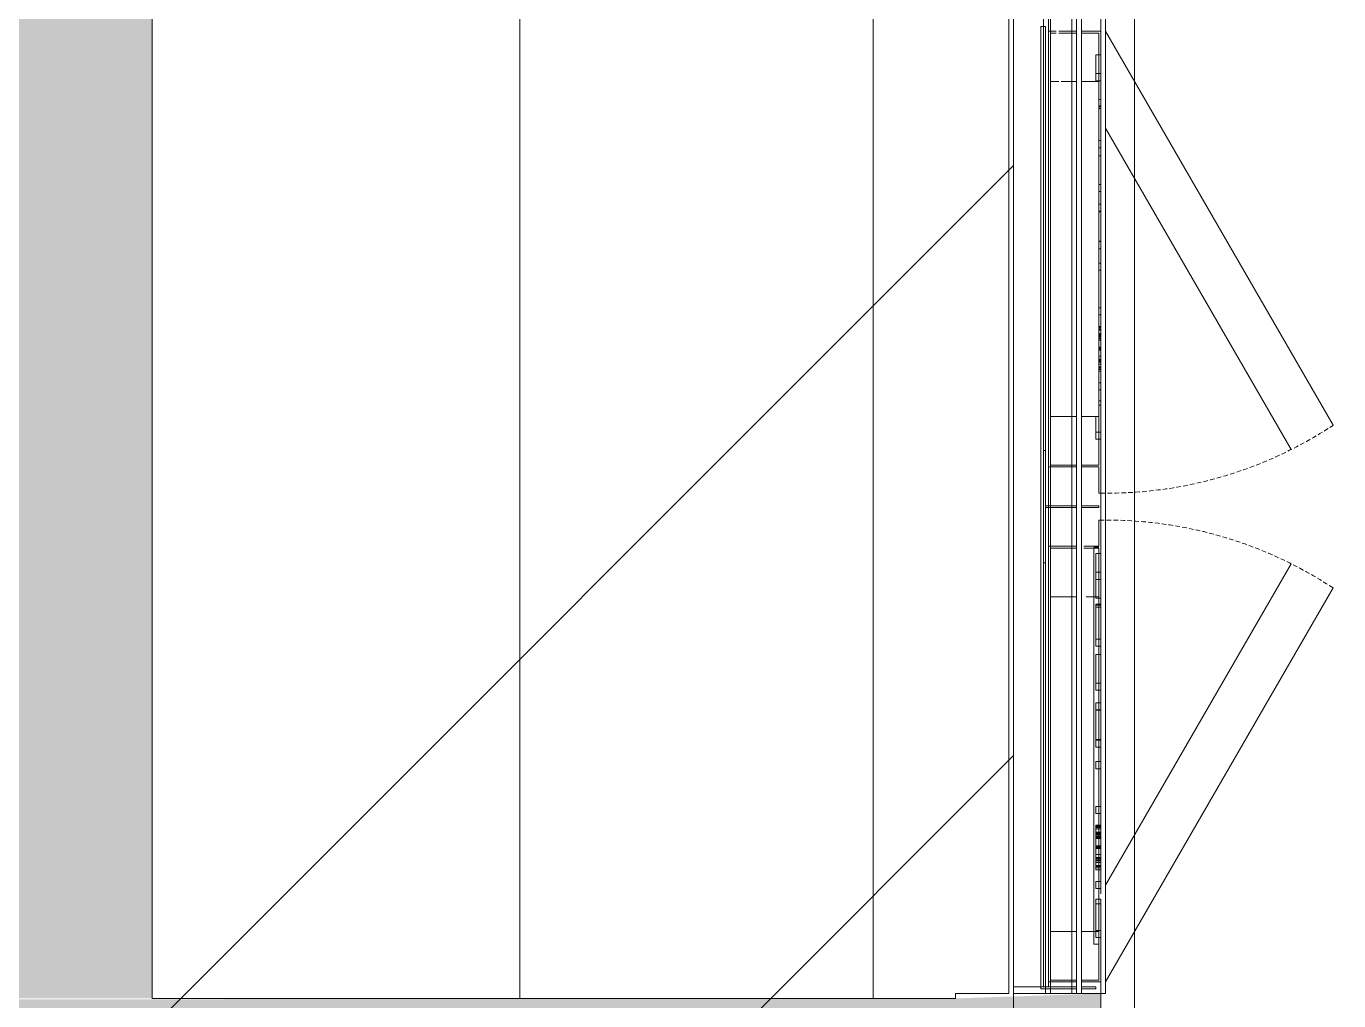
# Model space of a CAD drawing. Header units: millimetres. Extents: x -57519 to 497916, y -349472 to 446842.
# Drawn here: x 338943 to 340299, y 50105 to 51112 of the extents above; entities that cross this region are included whole.
import ezdxf

# ---------------------------------------------------------------- set-up
doc = ezdxf.new("R2010")
doc.units = ezdxf.units.MM
doc.linetypes.add('Hidden', pattern=[7.14375, 4.7625, -2.38125])
for name, color, linetype, lineweight in [('A-DETL-GENF', 92, 'Continuous', 5), ('A-DETL-WIDE', 214, 'Continuous', 18), ('A-FLOR', 192, 'Continuous', 5), ('A-WALL', 113, 'Continuous', 20), ('A-WALL-PATT', 111, 'Continuous', 20), ('Q-CASE', 31, 'Continuous', 5), ('Q-CASE-HDLN', 31, 'Hidden', 5)]:
    doc.layers.add(name, color=color, linetype=linetype, lineweight=lineweight)

# ---------------------------------------------------------------- blocks, each defined once
blk = doc.blocks.new('Sprinkler Inlet - Sprinkler Inlet-18220011-SITE COVERAGE')
at = {"layer": 'Q-CASE'}
for p, q in [((505, 80), (505, -1970)), ((505, -1970), (505, 80)), ((505, 80), (505, -1970)), ((505, -1970), (505, 80)), ((505, 72.9), (505, -1970)), ((505, 72.9), (505, -1970)), ((505, -1970), (505, 72.9)), ((505, -1970), (505, 72.9)), ((480, -1970), (480, 55)), ((480, 55), (480, -1970)), ((475, 50), (475, -1970)), ((475, 50), (475, -1970)), ((441, 16), (441, -1409)), ((441, -1409), (441, 16)), ((446, -1963), (446, 21)), ((405, -20), (405, -1963)), ((405, -1963), (405, -20)), ((405, -20), (405, -1970)), ((405, -1970), (405, -20)), ((410, -15), (410, -1970)), ((410, -1970), (410, -15)), ((448, -961), (448, -978)), ((448, -978), (448, -961)), ((470, -961), (470, -978)), ((470, -978), (470, -961)), ((475, -961), (475, -978)), ((475, -978), (475, -961)), ((475, -961), (475, -978)), ((475, -978), (475, -961)), ((480, -961), (480, -978)), ((480, -978), (480, -961)), ((443, -971), (438, -971)), ((438, -971), (443, -971)), ((438, -1963), (438, -971)), ((438, -1963), (438, -971)), ((443, -971), (443, -1963)), ((443, -1963), (443, -971)), ((443, -971), (443, -1963)), ((443, -1963), (443, -971)), ((446, -963), (446, -976)), ((446, -976), (446, -1426)), ((446, -976), (446, -1426)), ((454, -976), (446, -976)), ((446, -976), (454, -976)), ((446, -1426), (446, -976)), ((475, -976), (456.7, -976)), ((456.7, -976), (475, -976)), ((500, -976), (480, -976)), ((480, -976), (500, -976)), ((500, -1453), (500, -976)), ((500, -976), (500, -1453)), ((505, -976), (740, -1383)), ((448, -978), (454.1, -978)), ((448, -1424), (448, -978)), ((448, -978), (448, -1028)), ((454.1, -978), (448, -978)), ((448, -1028), (448, -978)), ((448, -978), (454.1, -978)), ((448, -978), (454.1, -978)), ((448, -1424), (448, -978)), ((448, -978), (448, -1028)), ((448, -1028), (448, -978)), ((456.8, -978), (475, -978)), ((475, -978), (456.8, -978)), ((456.8, -978), (475, -978)), ((456.8, -978), (475, -978)), ((470, -978), (470, -1028)), ((470, -1028), (470, -978)), ((475, -978), (475, -1028)), ((475, -1028), (475, -978)), ((475, -978), (475, -1028)), ((475, -1028), (475, -978)), ((480, -978), (498, -978)), ((498, -978), (480, -978)), ((480, -978), (498, -978)), ((480, -978), (498, -978)), ((480, -978), (480, -1028)), ((480, -1028), (480, -978)), ((498, -978), (498, -1424)), ((498, -1028), (498, -978)), ((498, -978), (498, -1028)), ((498, -1424), (498, -978)), ((495, -1019.7), (495, -1000.3)), ((495, -1000.3), (495, -1028)), ((495, -1000.3), (498, -1000.3)), ((495, -1000.3), (498, -1000.3)), ((498, -1019.7), (498, -1000.3)), ((498, -1000.3), (498, -1046.5)), ((498, -1000.3), (500, -1000.3)), ((498, -1000.3), (500, -1000.3)), ((498, -1000.3), (498, -1028)), ((498, -1019.7), (498, -1000.3)), ((500, -1046.5), (500, -1000.3)), ((500, -1000.3), (500, -1019.7)), ((448, -1028), (448, -1374)), ((456.7, -1028), (448, -1028)), ((448, -1374), (448, -1028)), ((456.7, -1028), (448, -1028)), ((448, -1028), (448, -1374)), ((448, -1374), (448, -1028)), ((448, -1028), (448, -1374)), ((448, -1374), (448, -1028)), ((475, -1028), (459.2, -1028)), ((475, -1028), (459.2, -1028)), ((470, -1028), (470, -1374)), ((470, -1374), (470, -1028)), ((475, -1028), (475, -1374)), ((475, -1374), (475, -1028)), ((475, -1028), (475, -1374)), ((475, -1374), (475, -1028)), ((498, -1028), (480, -1028)), ((498, -1028), (480, -1028)), ((480, -1028), (480, -1374)), ((480, -1374), (480, -1028)), ((495, -1027.1), (495, -1019.7)), ((495, -1019.7), (498, -1019.7)), ((495, -1019.7), (498, -1019.7)), ((495, -1028), (495, -1027.1)), ((498, -1027.1), (495, -1027.1)), ((495, -1027.1), (498, -1027.1)), ((498, -1028), (495, -1028)), ((495, -1028), (498, -1028)), ((498, -1027.1), (498, -1019.7)), ((498, -1019.7), (500, -1019.7)), ((498, -1019.7), (500, -1019.7)), ((498, -1027.1), (498, -1019.7)), ((498, -1046.5), (498, -1027.1)), ((500, -1027.1), (498, -1027.1)), ((498, -1027.1), (500, -1027.1)), ((498, -1028), (498, -1027.1)), ((498, -1374), (498, -1028)), ((498, -1374), (498, -1028)), ((498, -1028), (498, -1374)), ((498, -1028), (498, -1374)), ((500, -1019.7), (500, -1027.1)), ((500, -1027.1), (500, -1046.5)), ((498, -1046.5), (500, -1046.5)), ((498, -1046.5), (500, -1046.5)), ((498, -1096.3), (498, -1052.9)), ((498, -1052.9), (498, -1088.9)), ((498, -1052.9), (500, -1052.9)), ((498, -1052.9), (500, -1052.9)), ((498, -1088.9), (498, -1053.9)), ((498, -1053.9), (498, -1096.3)), ((498, -1053.9), (500, -1053.9)), ((498, -1053.9), (500, -1053.9)), ((498, -1088.9), (498, -1055.7)), ((498, -1055.7), (498, -1088.9)), ((498, -1055.7), (500, -1055.7)), ((498, -1055.7), (500, -1055.7)), ((500, -1088.9), (500, -1052.9)), ((500, -1052.9), (500, -1096.3)), ((500, -1096.3), (500, -1053.9)), ((500, -1053.9), (500, -1088.9)), ((500, -1088.9), (500, -1055.7)), ((500, -1055.7), (500, -1088.9)), ((505, -1076), (696.7, -1408)), ((498, -1088.9), (500, -1088.9)), ((498, -1088.9), (500, -1088.9)), ((498, -1088.9), (500, -1088.9)), ((498, -1088.9), (500, -1088.9)), ((500, -1096.3), (498, -1096.3)), ((498, -1096.3), (500, -1096.3)), ((498, -1141.6), (498, -1104.6)), ((498, -1104.6), (498, -1134.2)), ((498, -1104.6), (500, -1104.6)), ((498, -1104.6), (500, -1104.6)), ((500, -1134.2), (500, -1104.6)), ((500, -1104.6), (500, -1141.6)), ((498, -1134.2), (498, -1141.6)), ((498, -1134.2), (500, -1134.2)), ((498, -1134.2), (500, -1134.2)), ((500, -1141.6), (500, -1134.2)), ((500, -1141.6), (498, -1141.6)), ((498, -1141.6), (500, -1141.6)), ((498, -1162.4), (498, -1154.5)), ((498, -1154.5), (498, -1161.9)), ((498, -1154.5), (500, -1154.5)), ((498, -1154.5), (500, -1154.5)), ((498, -1161.9), (498, -1192.7)), ((498, -1161.9), (500, -1161.9)), ((498, -1161.9), (500, -1161.9)), ((498, -1193.2), (498, -1162.4)), ((498, -1162.4), (500, -1162.4)), ((500, -1161.9), (500, -1154.5)), ((500, -1154.5), (500, -1162.4)), ((500, -1192.7), (500, -1161.9)), ((500, -1162.4), (500, -1193.2)), ((498, -1192.7), (498, -1200.6)), ((498, -1192.7), (500, -1192.7)), ((500, -1200.6), (500, -1192.7)), ((498, -1200.6), (498, -1193.2)), ((498, -1193.2), (500, -1193.2)), ((498, -1193.2), (500, -1193.2)), ((500, -1200.6), (498, -1200.6)), ((498, -1200.6), (500, -1200.6)), ((500, -1193.2), (500, -1200.6)), ((498, -1222.8), (498, -1215.4)), ((498, -1215.4), (498, -1222.8)), ((498, -1215.4), (500, -1215.4)), ((498, -1215.4), (500, -1215.4)), ((500, -1222.8), (500, -1215.4)), ((500, -1215.4), (500, -1222.8)), ((500, -1222.8), (498, -1222.8)), ((498, -1222.8), (500, -1222.8)), ((498, -1268.9), (498, -1261.6)), ((498, -1261.6), (498, -1268.9)), ((498, -1261.6), (500, -1261.6)), ((498, -1261.6), (500, -1261.6)), ((500, -1268.9), (498, -1268.9)), ((498, -1268.9), (500, -1268.9)), ((500, -1268.9), (500, -1261.6)), ((500, -1261.6), (500, -1268.9)), ((498, -1283.6), (498, -1280.9)), ((498, -1280.9), (498, -1283.2)), ((498, -1280.9), (500, -1280.9)), ((498, -1289.2), (498, -1281.9)), ((498, -1281.9), (498, -1284.8)), ((498, -1281.9), (500, -1281.9)), ((498, -1283.2), (498, -1290.4)), ((498, -1283.2), (500, -1283.2)), ((498, -1291.2), (498, -1283.6)), ((498, -1283.6), (500, -1283.6)), ((498, -1284.8), (498, -1292.6)), ((498, -1284.8), (500, -1284.8)), ((500, -1283.2), (500, -1280.9)), ((500, -1280.9), (500, -1283.6)), ((500, -1284.8), (500, -1281.9)), ((500, -1281.9), (500, -1289.2)), ((500, -1290.4), (500, -1283.2)), ((500, -1283.6), (500, -1291.2)), ((500, -1292.6), (500, -1284.8)), ((498, -1289.5), (498, -1288.3)), ((498, -1288.3), (498, -1290)), ((498, -1288.3), (500, -1288.3)), ((498, -1293.4), (498, -1289.2)), ((498, -1289.2), (500, -1289.2)), ((498, -1294.6), (498, -1289.5)), ((498, -1289.5), (500, -1289.5)), ((498, -1290), (498, -1294.9)), ((498, -1290), (500, -1290)), ((498, -1290.4), (498, -1303.5)), ((498, -1290.4), (500, -1290.4)), ((498, -1302.4), (498, -1291.2)), ((498, -1291.2), (500, -1291.2)), ((498, -1292.6), (498, -1304.3)), ((498, -1292.6), (500, -1292.6)), ((498, -1304), (498, -1293.4)), ((498, -1293.4), (500, -1293.4)), ((498, -1305.3), (498, -1294.6)), ((498, -1294.6), (500, -1294.6)), ((498, -1294.9), (498, -1302.7)), ((498, -1294.9), (500, -1294.9)), ((500, -1290), (500, -1288.3)), ((500, -1288.3), (500, -1289.5)), ((500, -1289.2), (500, -1293.4)), ((500, -1289.5), (500, -1294.6)), ((500, -1294.9), (500, -1290)), ((500, -1303.5), (500, -1290.4)), ((500, -1291.2), (500, -1302.4)), ((500, -1304.3), (500, -1292.6)), ((500, -1293.4), (500, -1304)), ((500, -1294.6), (500, -1305.3)), ((500, -1302.7), (500, -1294.9)), ((498, -1315.6), (498, -1302.4)), ((498, -1302.4), (500, -1302.4)), ((498, -1302.7), (498, -1311.5)), ((498, -1302.7), (500, -1302.7)), ((498, -1303.5), (498, -1315.5)), ((498, -1303.5), (500, -1303.5)), ((498, -1314.5), (498, -1304)), ((498, -1304), (500, -1304)), ((498, -1304.3), (498, -1315.2)), ((498, -1304.3), (500, -1304.3)), ((498, -1316.9), (498, -1305.3)), ((498, -1305.3), (500, -1305.3)), ((498, -1311.5), (498, -1317.3)), ((498, -1311.5), (500, -1311.5)), ((498, -1317.9), (498, -1314.5)), ((498, -1314.5), (500, -1314.5)), ((500, -1302.4), (500, -1315.6)), ((500, -1311.5), (500, -1302.7)), ((500, -1315.5), (500, -1303.5)), ((500, -1304), (500, -1314.5)), ((500, -1315.2), (500, -1304.3)), ((500, -1305.3), (500, -1316.9)), ((500, -1317.3), (500, -1311.5)), ((500, -1314.5), (500, -1317.9)), ((498, -1315.2), (498, -1322.7)), ((498, -1315.2), (500, -1315.2)), ((498, -1315.5), (498, -1317.9)), ((498, -1315.5), (500, -1315.5)), ((498, -1323.9), (498, -1315.6)), ((500, -1315.6), (498, -1315.6)), ((498, -1323.2), (498, -1316.9)), ((498, -1316.9), (500, -1316.9)), ((498, -1317.3), (498, -1319.7)), ((498, -1317.3), (500, -1317.3)), ((498, -1317.9), (500, -1317.9)), ((498, -1319.7), (498, -1327.1)), ((498, -1319.7), (500, -1319.7)), ((498, -1322.7), (498, -1325.2)), ((498, -1322.7), (500, -1322.7)), ((498, -1325.2), (498, -1323.2)), ((498, -1323.2), (500, -1323.2)), ((498, -1327.1), (498, -1323.9)), ((498, -1323.9), (500, -1323.9)), ((498, -1325.2), (500, -1325.2)), ((498, -1327.1), (500, -1327.1)), ((500, -1322.7), (500, -1315.2)), ((500, -1317.9), (500, -1315.5)), ((500, -1315.6), (500, -1323.9)), ((500, -1316.9), (500, -1323.2)), ((500, -1319.7), (500, -1317.3)), ((500, -1327.1), (500, -1319.7)), ((500, -1325.2), (500, -1322.7)), ((500, -1323.2), (500, -1325.2)), ((500, -1323.9), (500, -1327.1)), ((498, -1346.5), (498, -1339.1)), ((498, -1339.1), (498, -1346.5)), ((498, -1339.1), (500, -1339.1)), ((498, -1339.1), (500, -1339.1)), ((500, -1346.5), (500, -1339.1)), ((500, -1339.1), (500, -1346.5)), ((500, -1346.5), (498, -1346.5)), ((498, -1346.5), (500, -1346.5)), ((498, -1357.6), (498, -1397.2)), ((498, -1389.9), (498, -1357.6)), ((498, -1357.6), (500, -1357.6)), ((498, -1357.6), (500, -1357.6)), ((498, -1389.9), (498, -1362.2)), ((498, -1362.2), (498, -1389.9)), ((498, -1362.2), (500, -1362.2)), ((498, -1362.2), (500, -1362.2)), ((500, -1397.2), (500, -1357.6)), ((500, -1357.6), (500, -1389.9)), ((500, -1389.9), (500, -1362.2)), ((500, -1362.2), (500, -1389.9)), ((448, -1374), (448, -1424)), ((448, -1424), (448, -1374)), ((448, -1374), (474.4, -1374)), ((448, -1374), (474.4, -1374)), ((448, -1374), (448, -1424)), ((448, -1424), (448, -1374)), ((470, -1374), (470, -1424)), ((470, -1424), (470, -1374)), ((475, -1374), (475, -1424)), ((475, -1424), (475, -1374)), ((475, -1374), (475, -1424)), ((475, -1424), (475, -1374)), ((480, -1374), (498, -1374)), ((480, -1374), (498, -1374)), ((480, -1374), (480, -1424)), ((480, -1424), (480, -1374)), ((498, -1374), (495, -1374)), ((495, -1374), (498, -1374)), ((498, -1374), (495, -1374)), ((495, -1374), (498, -1374)), ((495, -1389.9), (495, -1374)), ((495, -1374), (495, -1389.9)), ((495, -1389.9), (495, -1374)), ((495, -1374), (495, -1397.2)), ((498, -1424), (498, -1374)), ((498, -1389.9), (498, -1374)), ((498, -1374), (498, -1397.2)), ((498, -1374), (498, -1424)), ((498, -1389.9), (498, -1374)), ((498, -1374), (498, -1389.9)), ((495, -1397.2), (495, -1389.9)), ((495, -1389.9), (498, -1389.9)), ((495, -1389.9), (498, -1389.9)), ((495, -1389.9), (498, -1389.9)), ((495, -1389.9), (498, -1389.9)), ((498, -1397.2), (498, -1389.9)), ((498, -1389.9), (500, -1389.9)), ((498, -1389.9), (500, -1389.9)), ((498, -1389.9), (500, -1389.9)), ((498, -1389.9), (500, -1389.9)), ((498, -1397.2), (498, -1389.9)), ((500, -1389.9), (500, -1397.2)), ((441, -1409), (441, -1525)), ((441, -1525), (441, -1409)), ((443, -1409), (441, -1409)), ((441, -1409), (441, -1525)), ((441, -1525), (441, -1409)), ((441, -1409), (443, -1409)), ((443, -1466), (443, -1409)), ((443, -1409), (443, -1466)), ((498, -1397.2), (495, -1397.2)), ((495, -1397.2), (498, -1397.2)), ((500, -1397.2), (498, -1397.2)), ((498, -1397.2), (500, -1397.2)), ((446, -1426), (446, -1508)), ((446, -1426), (475, -1426)), ((475, -1426), (446, -1426)), ((475, -1424), (448, -1424)), ((448, -1424), (475, -1424)), ((475, -1424), (448, -1424)), ((475, -1424), (448, -1424)), ((448, -1424), (448, -1510)), ((448, -1510), (448, -1424)), ((470, -1424), (470, -1510)), ((470, -1510), (470, -1424)), ((475, -1424), (475, -1510)), ((475, -1510), (475, -1424)), ((475, -1424), (475, -1510)), ((475, -1510), (475, -1424)), ((498, -1424), (480, -1424)), ((480, -1424), (498, -1424)), ((498, -1424), (480, -1424)), ((498, -1424), (480, -1424)), ((480, -1424), (480, -1510)), ((480, -1510), (480, -1424)), ((480, -1426), (498, -1426)), ((498, -1426), (480, -1426)), ((498, -1426), (498, -1453)), ((498, -1453), (498, -1426)), ((498, -1453), (500, -1453)), ((500, -1453), (498, -1453)), ((475, -1466), (443, -1466)), ((443, -1525), (443, -1468)), ((443, -1468), (475, -1468)), ((443, -1468), (443, -1525)), ((446, -1466), (475, -1466)), ((475, -1468), (446, -1468)), ((498, -1466), (480.5, -1466)), ((480.5, -1466), (498, -1466)), ((480.6, -1468), (498, -1468)), ((498, -1468), (480.6, -1468)), ((498, -1468), (498, -1466)), ((498, -1466), (498, -1468)), ((500, -1481), (498, -1481)), ((498, -1481), (498, -1508)), ((498, -1508), (498, -1481)), ((498, -1481), (500, -1481)), ((500, -1867.1), (500, -1481)), ((500, -1481), (500, -1867.1)), ((446, -1508), (446, -1958)), ((475, -1508), (446, -1508)), ((446, -1508), (446, -1958)), ((446, -1958), (446, -1508)), ((446, -1508), (475, -1508)), ((448, -1956), (448, -1510)), ((448, -1510), (475, -1510)), ((475, -1510), (448, -1510)), ((448, -1510), (448, -1560)), ((448, -1510), (475, -1510)), ((448, -1510), (475, -1510)), ((448, -1560), (448, -1510)), ((448, -1510), (448, -1956)), ((448, -1510), (448, -1560)), ((448, -1560), (448, -1510)), ((470, -1510), (470, -1560)), ((470, -1560), (470, -1510)), ((475, -1510), (475, -1560)), ((475, -1560), (475, -1510)), ((475, -1510), (475, -1560)), ((475, -1560), (475, -1510)), ((480, -1510), (480, -1560)), ((480, -1560), (480, -1510)), ((498, -1508), (482.5, -1508)), ((482.5, -1508), (498, -1508)), ((482.6, -1510), (498, -1510)), ((493, -1510), (482.6, -1510)), ((482.6, -1510), (493, -1510)), ((482.6, -1510), (498, -1510)), ((498, -1509), (493, -1509)), ((493, -1509), (498, -1509)), ((493, -1510), (493, -1919)), ((493, -1919), (493, -1510)), ((495, -1534.7), (495, -1515.3)), ((495, -1515.3), (495, -1561.5)), ((495, -1515.3), (498, -1515.3)), ((495, -1515.3), (498, -1515.3)), ((498, -1510), (498, -1919)), ((498, -1919), (498, -1510)), ((498, -1510), (498, -1956)), ((498, -1560), (498, -1510)), ((498, -1510), (498, -1560)), ((498, -1510), (498, -1956)), ((498, -1561.5), (498, -1515.3)), ((498, -1515.3), (498, -1534.7)), ((498, -1534.7), (498, -1515.3)), ((498, -1515.3), (498, -1561.5)), ((498, -1515.3), (500, -1515.3)), ((498, -1515.3), (500, -1515.3)), ((500, -1561.5), (500, -1515.3)), ((500, -1515.3), (500, -1534.7)), ((441, -1525), (441, -1963)), ((441, -1963), (441, -1525)), ((441, -1525), (443, -1525)), ((443, -1525), (441, -1525)), ((505, -1858), (696.7, -1526)), ((495, -1542.1), (495, -1534.7)), ((495, -1534.7), (498, -1534.7)), ((495, -1534.7), (498, -1534.7)), ((495, -1561.5), (495, -1542.1)), ((498, -1542.1), (495, -1542.1)), ((495, -1542.1), (498, -1542.1)), ((498, -1534.7), (498, -1542.1)), ((498, -1542.1), (498, -1534.7)), ((498, -1534.7), (500, -1534.7)), ((498, -1534.7), (500, -1534.7)), ((498, -1542.1), (498, -1561.5)), ((498, -1561.5), (498, -1542.1)), ((500, -1542.1), (498, -1542.1)), ((498, -1542.1), (500, -1542.1)), ((500, -1534.7), (500, -1542.1)), ((500, -1542.1), (500, -1561.5)), ((505, -1958), (740, -1551)), ((448, -1560), (448, -1906)), ((448, -1560), (448, -1906)), ((475, -1560), (448, -1560)), ((448, -1906), (448, -1560)), ((448, -1560), (448, -1906)), ((475, -1560), (448, -1560)), ((448, -1560), (448, -1906)), ((448, -1906), (448, -1560)), ((470, -1560), (470, -1906)), ((470, -1906), (470, -1560)), ((475, -1560), (475, -1906)), ((475, -1906), (475, -1560)), ((475, -1560), (475, -1906)), ((475, -1906), (475, -1560)), ((480, -1560), (480, -1906)), ((480, -1906), (480, -1560)), ((493, -1560), (485.1, -1560)), ((498, -1560), (485.1, -1560)), ((495, -1561.5), (498, -1561.5)), ((495, -1561.5), (498, -1561.5)), ((495, -1611.3), (495, -1567.9)), ((495, -1567.9), (495, -1603.9)), ((495, -1567.9), (498, -1567.9)), ((495, -1567.9), (498, -1567.9)), ((495, -1603.9), (495, -1568.9)), ((495, -1568.9), (495, -1611.3)), ((495, -1568.9), (498, -1568.9)), ((495, -1568.9), (498, -1568.9)), ((495, -1603.9), (495, -1570.7)), ((495, -1570.7), (495, -1603.9)), ((495, -1570.7), (498, -1570.7)), ((495, -1570.7), (498, -1570.7)), ((498, -1906), (498, -1560)), ((498, -1560), (498, -1906)), ((498, -1906), (498, -1560)), ((498, -1906), (498, -1560)), ((498, -1561.5), (500, -1561.5)), ((498, -1561.5), (500, -1561.5)), ((498, -1603.9), (498, -1567.9)), ((498, -1567.9), (498, -1611.3)), ((498, -1611.3), (498, -1567.9)), ((498, -1567.9), (498, -1603.9)), ((498, -1567.9), (500, -1567.9)), ((498, -1567.9), (500, -1567.9)), ((498, -1611.3), (498, -1568.9)), ((498, -1568.9), (498, -1603.9)), ((498, -1603.9), (498, -1568.9)), ((498, -1568.9), (498, -1611.3)), ((498, -1568.9), (500, -1568.9)), ((498, -1568.9), (500, -1568.9)), ((498, -1603.9), (498, -1570.7)), ((498, -1570.7), (498, -1603.9)), ((498, -1603.9), (498, -1570.7)), ((498, -1570.7), (498, -1603.9)), ((498, -1570.7), (500, -1570.7)), ((498, -1570.7), (500, -1570.7)), ((500, -1603.9), (500, -1567.9)), ((500, -1567.9), (500, -1611.3)), ((500, -1611.3), (500, -1568.9)), ((500, -1568.9), (500, -1603.9)), ((500, -1603.9), (500, -1570.7)), ((500, -1570.7), (500, -1603.9)), ((495, -1603.9), (498, -1603.9)), ((495, -1603.9), (498, -1603.9)), ((495, -1603.9), (498, -1603.9)), ((495, -1603.9), (498, -1603.9)), ((498, -1611.3), (495, -1611.3)), ((495, -1611.3), (498, -1611.3)), ((498, -1603.9), (500, -1603.9)), ((498, -1603.9), (500, -1603.9)), ((498, -1603.9), (500, -1603.9)), ((498, -1603.9), (500, -1603.9)), ((500, -1611.3), (498, -1611.3)), ((498, -1611.3), (500, -1611.3)), ((495, -1656.6), (495, -1619.6)), ((495, -1619.6), (495, -1649.2)), ((495, -1619.6), (498, -1619.6)), ((495, -1619.6), (498, -1619.6)), ((498, -1649.2), (498, -1619.6)), ((498, -1619.6), (498, -1656.6)), ((498, -1656.6), (498, -1619.6)), ((498, -1619.6), (498, -1649.2)), ((498, -1619.6), (500, -1619.6)), ((498, -1619.6), (500, -1619.6)), ((500, -1649.2), (500, -1619.6)), ((500, -1619.6), (500, -1656.6)), ((495, -1649.2), (495, -1656.6)), ((495, -1649.2), (498, -1649.2)), ((495, -1649.2), (498, -1649.2)), ((498, -1656.6), (498, -1649.2)), ((498, -1649.2), (498, -1656.6)), ((498, -1649.2), (500, -1649.2)), ((498, -1649.2), (500, -1649.2)), ((500, -1656.6), (500, -1649.2)), ((498, -1656.6), (495, -1656.6)), ((495, -1656.6), (498, -1656.6)), ((500, -1656.6), (498, -1656.6)), ((498, -1656.6), (500, -1656.6)), ((495, -1677.4), (495, -1669.5)), ((495, -1669.5), (495, -1676.9)), ((495, -1669.5), (498, -1669.5)), ((495, -1669.5), (498, -1669.5)), ((495, -1676.9), (495, -1707.7)), ((495, -1676.9), (498, -1676.9)), ((495, -1676.9), (498, -1676.9)), ((495, -1708.2), (495, -1677.4)), ((495, -1677.4), (498, -1677.4)), ((498, -1676.9), (498, -1669.5)), ((498, -1669.5), (498, -1677.4)), ((498, -1677.4), (498, -1669.5)), ((498, -1669.5), (498, -1676.9)), ((498, -1669.5), (500, -1669.5)), ((498, -1669.5), (500, -1669.5)), ((498, -1707.7), (498, -1676.9)), ((498, -1676.9), (498, -1707.7)), ((498, -1676.9), (500, -1676.9)), ((498, -1676.9), (500, -1676.9)), ((498, -1677.4), (498, -1708.2)), ((498, -1708.2), (498, -1677.4)), ((498, -1677.4), (500, -1677.4)), ((500, -1676.9), (500, -1669.5)), ((500, -1669.5), (500, -1677.4)), ((500, -1707.7), (500, -1676.9)), ((500, -1677.4), (500, -1708.2)), ((495, -1707.7), (495, -1715.6)), ((495, -1707.7), (498, -1707.7)), ((495, -1715.6), (495, -1708.2)), ((495, -1708.2), (498, -1708.2)), ((495, -1708.2), (498, -1708.2)), ((498, -1715.6), (498, -1707.7)), ((498, -1707.7), (498, -1715.6)), ((498, -1707.7), (500, -1707.7)), ((498, -1708.2), (498, -1715.6)), ((498, -1715.6), (498, -1708.2)), ((498, -1708.2), (500, -1708.2)), ((498, -1708.2), (500, -1708.2)), ((500, -1715.6), (500, -1707.7)), ((500, -1708.2), (500, -1715.6)), ((498, -1715.6), (495, -1715.6)), ((495, -1715.6), (498, -1715.6)), ((500, -1715.6), (498, -1715.6)), ((498, -1715.6), (500, -1715.6)), ((495, -1730.4), (495, -1737.8)), ((495, -1737.8), (495, -1730.4)), ((498, -1730.4), (495, -1730.4)), ((495, -1730.4), (498, -1730.4)), ((498, -1730.4), (498, -1737.8)), ((498, -1737.8), (498, -1730.4)), ((498, -1737.8), (498, -1730.4)), ((498, -1730.4), (498, -1737.8)), ((498, -1730.4), (500, -1730.4)), ((498, -1730.4), (500, -1730.4)), ((500, -1737.8), (500, -1730.4)), ((500, -1730.4), (500, -1737.8)), ((495, -1737.8), (498, -1737.8)), ((495, -1737.8), (498, -1737.8)), ((500, -1737.8), (498, -1737.8)), ((498, -1737.8), (500, -1737.8)), ((495, -1776.6), (495, -1783.9)), ((495, -1783.9), (495, -1776.6)), ((498, -1776.6), (495, -1776.6)), ((495, -1776.6), (498, -1776.6)), ((495, -1783.9), (498, -1783.9)), ((495, -1783.9), (498, -1783.9)), ((498, -1776.6), (498, -1783.9)), ((498, -1783.9), (498, -1776.6)), ((498, -1783.9), (498, -1776.6)), ((498, -1776.6), (498, -1783.9)), ((498, -1776.6), (500, -1776.6)), ((498, -1776.6), (500, -1776.6)), ((500, -1783.9), (498, -1783.9)), ((498, -1783.9), (500, -1783.9)), ((500, -1783.9), (500, -1776.6)), ((500, -1776.6), (500, -1783.9)), ((495, -1798.6), (495, -1795.9)), ((495, -1795.9), (495, -1798.2)), ((495, -1795.9), (498, -1795.9)), ((495, -1804.2), (495, -1796.9)), ((495, -1796.9), (495, -1799.8)), ((495, -1796.9), (498, -1796.9)), ((495, -1798.2), (495, -1805.4)), ((495, -1798.2), (498, -1798.2)), ((495, -1806.2), (495, -1798.6)), ((495, -1798.6), (498, -1798.6)), ((495, -1799.8), (495, -1807.6)), ((495, -1799.8), (498, -1799.8)), ((498, -1798.2), (498, -1795.9)), ((498, -1795.9), (498, -1798.6)), ((498, -1798.6), (498, -1795.9)), ((498, -1795.9), (498, -1798.2)), ((498, -1795.9), (500, -1795.9)), ((498, -1799.8), (498, -1796.9)), ((498, -1796.9), (498, -1804.2)), ((498, -1804.2), (498, -1796.9)), ((498, -1796.9), (498, -1799.8)), ((498, -1796.9), (500, -1796.9)), ((498, -1805.4), (498, -1798.2)), ((498, -1798.2), (498, -1805.4)), ((498, -1798.2), (500, -1798.2)), ((498, -1798.6), (498, -1806.2)), ((498, -1806.2), (498, -1798.6)), ((498, -1798.6), (500, -1798.6)), ((498, -1807.6), (498, -1799.8)), ((498, -1799.8), (498, -1807.6)), ((498, -1799.8), (500, -1799.8)), ((500, -1798.2), (500, -1795.9)), ((500, -1795.9), (500, -1798.6)), ((500, -1799.8), (500, -1796.9)), ((500, -1796.9), (500, -1804.2)), ((500, -1805.4), (500, -1798.2)), ((500, -1798.6), (500, -1806.2)), ((500, -1807.6), (500, -1799.8)), ((495, -1804.5), (495, -1803.3)), ((495, -1803.3), (495, -1805)), ((495, -1803.3), (498, -1803.3)), ((495, -1808.4), (495, -1804.2)), ((495, -1804.2), (498, -1804.2)), ((495, -1809.6), (495, -1804.5)), ((495, -1804.5), (498, -1804.5)), ((495, -1805), (495, -1809.9)), ((495, -1805), (498, -1805)), ((495, -1805.4), (495, -1818.5)), ((495, -1805.4), (498, -1805.4)), ((495, -1817.4), (495, -1806.2)), ((498, -1806.2), (495, -1806.2)), ((495, -1807.6), (495, -1819.3)), ((495, -1807.6), (498, -1807.6)), ((495, -1819), (495, -1808.4)), ((495, -1808.4), (498, -1808.4)), ((495, -1820.3), (495, -1809.6)), ((495, -1809.6), (498, -1809.6)), ((495, -1809.9), (495, -1817.7)), ((495, -1809.9), (498, -1809.9)), ((498, -1805), (498, -1803.3)), ((498, -1803.3), (498, -1804.5)), ((498, -1804.5), (498, -1803.3)), ((498, -1803.3), (498, -1805)), ((498, -1803.3), (500, -1803.3)), ((498, -1804.2), (498, -1808.4)), ((498, -1808.4), (498, -1804.2)), ((498, -1804.2), (500, -1804.2)), ((498, -1804.5), (498, -1809.6)), ((498, -1809.6), (498, -1804.5)), ((498, -1804.5), (500, -1804.5)), ((498, -1809.9), (498, -1805)), ((498, -1805), (498, -1809.9)), ((498, -1805), (500, -1805)), ((498, -1818.5), (498, -1805.4)), ((498, -1805.4), (498, -1818.5)), ((498, -1805.4), (500, -1805.4)), ((498, -1806.2), (498, -1817.4)), ((498, -1817.4), (498, -1806.2)), ((498, -1806.2), (500, -1806.2)), ((498, -1819.3), (498, -1807.6)), ((498, -1807.6), (498, -1819.3)), ((498, -1807.6), (500, -1807.6)), ((498, -1808.4), (498, -1819)), ((498, -1819), (498, -1808.4)), ((498, -1808.4), (500, -1808.4)), ((498, -1809.6), (498, -1820.3)), ((498, -1820.3), (498, -1809.6)), ((498, -1809.6), (500, -1809.6)), ((498, -1817.7), (498, -1809.9)), ((498, -1809.9), (498, -1817.7)), ((498, -1809.9), (500, -1809.9)), ((500, -1805), (500, -1803.3)), ((500, -1803.3), (500, -1804.5)), ((500, -1804.2), (500, -1808.4)), ((500, -1804.5), (500, -1809.6)), ((500, -1809.9), (500, -1805)), ((500, -1818.5), (500, -1805.4)), ((500, -1806.2), (500, -1817.4)), ((500, -1819.3), (500, -1807.6)), ((500, -1808.4), (500, -1819)), ((500, -1809.6), (500, -1820.3)), ((500, -1817.7), (500, -1809.9)), ((495, -1830.6), (495, -1817.4)), ((495, -1817.4), (498, -1817.4)), ((495, -1817.7), (495, -1826.5)), ((495, -1817.7), (498, -1817.7)), ((495, -1818.5), (495, -1830.5)), ((495, -1818.5), (498, -1818.5)), ((495, -1829.5), (495, -1819)), ((495, -1819), (498, -1819)), ((495, -1819.3), (495, -1830.2)), ((495, -1819.3), (498, -1819.3)), ((495, -1831.9), (495, -1820.3)), ((495, -1820.3), (498, -1820.3)), ((495, -1826.5), (495, -1832.3)), ((495, -1826.5), (498, -1826.5)), ((495, -1832.9), (495, -1829.5)), ((495, -1829.5), (498, -1829.5)), ((495, -1830.2), (495, -1837.7)), ((495, -1830.2), (498, -1830.2)), ((498, -1817.4), (498, -1825.9)), ((498, -1825.9), (498, -1817.4)), ((498, -1817.4), (500, -1817.4)), ((498, -1825.9), (498, -1817.7)), ((498, -1817.7), (498, -1825.9)), ((498, -1817.7), (500, -1817.7)), ((498, -1825.9), (498, -1818.5)), ((498, -1818.5), (498, -1825.9)), ((498, -1818.5), (500, -1818.5)), ((498, -1819), (498, -1825.9)), ((498, -1825.9), (498, -1819)), ((498, -1819), (500, -1819)), ((498, -1825.9), (498, -1819.3)), ((498, -1819.3), (498, -1825.9)), ((498, -1819.3), (500, -1819.3)), ((498, -1820.3), (500, -1820.3)), ((498, -1825.9), (498, -1831.9)), ((498, -1831.9), (498, -1825.9)), ((498, -1832.3), (498, -1826.5)), ((498, -1826.5), (498, -1832.3)), ((498, -1826.5), (500, -1826.5)), ((498, -1829.5), (498, -1832.9)), ((498, -1832.9), (498, -1829.5)), ((498, -1829.5), (500, -1829.5)), ((498, -1830.2), (500, -1830.2)), ((500, -1817.4), (500, -1830.6)), ((500, -1826.5), (500, -1817.7)), ((500, -1830.5), (500, -1818.5)), ((500, -1819), (500, -1829.5)), ((500, -1830.2), (500, -1819.3)), ((500, -1820.3), (500, -1831.9)), ((500, -1832.3), (500, -1826.5)), ((500, -1829.5), (500, -1832.9)), ((500, -1837.7), (500, -1830.2)), ((495, -1830.5), (495, -1832.9)), ((495, -1830.5), (498, -1830.5)), ((495, -1838.9), (495, -1830.6)), ((495, -1830.6), (498, -1830.6)), ((495, -1838.2), (495, -1831.9)), ((495, -1831.9), (498, -1831.9)), ((495, -1832.3), (495, -1834.7)), ((495, -1832.3), (498, -1832.3)), ((495, -1832.9), (498, -1832.9)), ((495, -1834.7), (495, -1842.1)), ((495, -1834.7), (498, -1834.7)), ((495, -1837.7), (495, -1840.2)), ((495, -1837.7), (498, -1837.7)), ((495, -1840.2), (495, -1838.2)), ((495, -1838.2), (498, -1838.2)), ((495, -1842.1), (495, -1838.9)), ((495, -1838.9), (498, -1838.9)), ((495, -1840.2), (498, -1840.2)), ((495, -1842.1), (498, -1842.1)), ((498, -1832.9), (498, -1830.5)), ((498, -1830.5), (498, -1832.9)), ((498, -1830.5), (500, -1830.5)), ((500, -1830.6), (498, -1830.6)), ((498, -1831.9), (500, -1831.9)), ((498, -1834.7), (498, -1832.3)), ((498, -1832.3), (498, -1834.7)), ((498, -1832.3), (500, -1832.3)), ((498, -1832.9), (500, -1832.9)), ((498, -1842.1), (498, -1834.7)), ((498, -1834.7), (498, -1842.1)), ((498, -1834.7), (500, -1834.7)), ((498, -1840.2), (498, -1837.7)), ((498, -1837.7), (498, -1840.2)), ((498, -1837.7), (500, -1837.7)), ((498, -1838.2), (498, -1840.2)), ((498, -1840.2), (498, -1838.2)), ((498, -1838.2), (500, -1838.2)), ((498, -1838.9), (498, -1842.1)), ((498, -1842.1), (498, -1838.9)), ((498, -1838.9), (500, -1838.9)), ((498, -1840.2), (500, -1840.2)), ((498, -1842.1), (500, -1842.1)), ((500, -1832.9), (500, -1830.5)), ((500, -1830.6), (500, -1838.9)), ((500, -1831.9), (500, -1838.2)), ((500, -1834.7), (500, -1832.3)), ((500, -1842.1), (500, -1834.7)), ((500, -1840.2), (500, -1837.7)), ((500, -1838.2), (500, -1840.2)), ((500, -1838.9), (500, -1842.1)), ((495, -1854.1), (495, -1861.5)), ((495, -1861.5), (495, -1854.1)), ((498, -1854.1), (495, -1854.1)), ((495, -1854.1), (498, -1854.1)), ((498, -1854.1), (498, -1861.5)), ((498, -1861.5), (498, -1854.1)), ((498, -1861.5), (498, -1854.1)), ((498, -1854.1), (498, -1861.5)), ((498, -1854.1), (500, -1854.1)), ((498, -1854.1), (500, -1854.1)), ((500, -1861.5), (500, -1854.1)), ((500, -1854.1), (500, -1861.5)), ((495, -1861.5), (498, -1861.5)), ((495, -1861.5), (498, -1861.5)), ((500, -1861.5), (498, -1861.5)), ((498, -1861.5), (500, -1861.5)), ((495, -1904.9), (495, -1872.6)), ((495, -1872.6), (495, -1912.2)), ((495, -1872.6), (498, -1872.6)), ((495, -1872.6), (498, -1872.6)), ((495, -1904.9), (495, -1877.2)), ((495, -1877.2), (495, -1904.9)), ((495, -1877.2), (498, -1877.2)), ((495, -1877.2), (498, -1877.2)), ((498, -1912.2), (498, -1872.6)), ((498, -1872.6), (498, -1904.9)), ((498, -1872.6), (498, -1912.2)), ((498, -1904.9), (498, -1872.6)), ((498, -1872.6), (500, -1872.6)), ((498, -1872.6), (500, -1872.6)), ((498, -1904.9), (498, -1877.2)), ((498, -1877.2), (498, -1904.9)), ((498, -1904.9), (498, -1877.2)), ((498, -1877.2), (498, -1904.9)), ((498, -1877.2), (500, -1877.2)), ((498, -1877.2), (500, -1877.2)), ((500, -1958), (500, -1872.5)), ((500, -1872.5), (500, -1958)), ((500, -1912.2), (500, -1872.6)), ((500, -1872.6), (500, -1904.9)), ((500, -1904.9), (500, -1877.2)), ((500, -1877.2), (500, -1904.9)), ((448, -1906), (448, -1956)), ((448, -1906), (475, -1906)), ((448, -1906), (475, -1906)), ((448, -1956), (448, -1906)), ((448, -1906), (448, -1956)), ((448, -1956), (448, -1906)), ((470, -1906), (470, -1956)), ((470, -1956), (470, -1906)), ((475, -1906), (475, -1956)), ((475, -1956), (475, -1906)), ((475, -1906), (475, -1956)), ((475, -1956), (475, -1906)), ((479.8, -1906), (493, -1906)), ((479.8, -1906), (498, -1906)), ((480, -1906), (480, -1956)), ((480, -1956), (480, -1906)), ((495, -1912.2), (495, -1904.9)), ((495, -1904.9), (498, -1904.9)), ((495, -1904.9), (498, -1904.9)), ((495, -1904.9), (498, -1904.9)), ((495, -1904.9), (498, -1904.9)), ((498, -1904.9), (498, -1912.2)), ((498, -1912.2), (498, -1904.9)), ((498, -1904.9), (500, -1904.9)), ((498, -1904.9), (500, -1904.9)), ((498, -1904.9), (500, -1904.9)), ((498, -1904.9), (500, -1904.9)), ((498, -1919), (498, -1906)), ((498, -1906), (498, -1919)), ((500, -1904.9), (500, -1912.2)), ((493, -1919), (498, -1919)), ((493, -1919), (498, -1919)), ((498, -1912.2), (495, -1912.2)), ((495, -1912.2), (498, -1912.2)), ((500, -1912.2), (498, -1912.2)), ((498, -1912.2), (500, -1912.2)), ((498, -1956), (498, -1919)), ((498, -1919), (498, -1956)), ((410, -1963), (446, -1963)), ((441, -1963), (410, -1963)), ((443, -1963), (438, -1963)), ((438, -1963), (443, -1963)), ((475, -1963), (438, -1963)), ((438, -1963), (438, -1965)), ((438, -1965), (438, -1963)), ((438, -1965), (475, -1965)), ((475, -1965), (438, -1965)), ((446, -1963), (441, -1963)), ((443, -1963), (443, -1970)), ((443, -1970), (443, -1963)), ((446, -1958), (475, -1958)), ((475, -1958), (446, -1958)), ((446, -1963), (475, -1963)), ((475, -1956), (448, -1956)), ((448, -1956), (475, -1956)), ((475, -1956), (448, -1956)), ((475, -1956), (448, -1956)), ((448, -1956), (448, -1970)), ((448, -1970), (448, -1956)), ((470, -1956), (470, -1970)), ((470, -1970), (470, -1956)), ((475, -1956), (475, -1970)), ((475, -1970), (475, -1956)), ((475, -1956), (475, -1970)), ((475, -1970), (475, -1956)), ((498, -1956), (480, -1956)), ((480, -1956), (498, -1956)), ((498, -1956), (480, -1956)), ((498, -1956), (480, -1956)), ((480, -1956), (480, -1970)), ((480, -1970), (480, -1956)), ((480, -1958), (500, -1958)), ((500, -1958), (480, -1958)), ((495, -1963), (480, -1963)), ((480, -1963), (495, -1963)), ((480, -1965), (495, -1965)), ((495, -1965), (480, -1965)), ((495, -1965), (495, -1963)), ((495, -1963), (495, -1965)), ((475, -1970), (410, -1970)), ((410, -1970), (475, -1970)), ((410, -1970), (505, -1970)), ((505, -1970), (410, -1970)), ((443, -1970), (475, -1970)), ((470, -1970), (448, -1970)), ((470, -1970), (448, -1970)), ((448, -1970), (470, -1970)), ((480, -1970), (475, -1970)), ((475, -1970), (480, -1970)), ((505, -1970), (480, -1970)), ((480, -1970), (505, -1970)), ((500, -1970), (480, -1970)), ((480, -1970), (500, -1970)), ((500, -1970), (480, -1970)), ((480, -1970), (500, -1970))]:
    blk.add_line(p, q, dxfattribs=at)
at = {"layer": 'Q-CASE-HDLN'}
for p, q in [((500, -976), (500, -1453)), ((500, -1453), (500, -976)), ((500, -1867.1), (500, -1481)), ((500, -1481), (500, -1867.1)), ((500, -1958), (500, -1872.5)), ((500, -1872.5), (500, -1958))]:
    blk.add_line(p, q, dxfattribs=at)
for centre, start, end in [((506.4, -1028.5), 269.1305, 303.3759), ((506.4, -1905.5), 56.6241, 90.8695)]:
    blk.add_arc(centre, 424.6, start, end, dxfattribs=at)

msp = doc.modelspace()

# ---------------------------------------------------------------- hatches: boundary and pattern name
at = {"layer": 'A-DETL-GENF'}
h = msp.add_hatch(dxfattribs=at)
h.set_pattern_fill('FP_40', color=250, style=0, pattern_type=2)
h.set_pattern_definition([(45, (248763.4, 0), (-1257.236, 1257.236), []), (45, (248763.4, 1905), (-1257.236, 1257.236), [])])
h.paths.add_polyline_path([(325750.1, -8642.5), (328562.7, -8642.5), (328562.7, 4657.5), (341312.7, 4657.5), (341312.7, 30557.5), (342712.7, 30557.5), (342712.7, 48907.7), (339962.7, 48907.7), (339962.7, 52157.5), (338962.7, 52157.5), (338962.7, 53757.5), (297512.7, 53757.5), (297512.7, 52247.5), (286277.7, 52247.5), (286277.7, 34407.5), (285902.7, 34407.5), (285902.7, 7407.5), (286277.7, 7407.5), (286277.7, -2267.5), (315555.2, -2267.5), (315555.2, -8642.5), (321257.1, -8642.5)], flags=0)
at = {"layer": 'A-WALL-PATT', "lineweight": 5, "transparency": 33554560}
for points in [[(339072.7, 50107.5), (339072.7, 52007.5), (338922.7, 52007.5), (338922.7, 50107.5)], [(335221.2, 49957.5), (339902.7, 49957.5), (339902.7, 50107.5), (335215.2, 50102.7), (335215.2, 49957.5)], [(339968.3, 48832.7), (340052.7, 48832.7), (340052.7, 50112.5), (339902.7, 50107.5), (339902.7, 48832.7), (339962.7, 48832.7)]]:
    msp.add_hatch(color=253, dxfattribs=at).paths.add_polyline_path(points, flags=0)

# ---------------------------------------------------------------- linework, layer by layer
at = {"layer": 'A-DETL-WIDE'}
msp.add_line((339962.7, 48907.7), (339962.7, 52157.5), dxfattribs=at)
at = {"layer": 'A-FLOR'}
for p, q in [((340087.7, 48942.7), (340087.7, 52192.5)), ((340052.7, 52157.5), (340052.7, 50215.4)), ((339452.7, 50107.5), (339452.7, 51922.5)), ((339817.7, 51922.5), (339817.7, 50107.5)), ((340052.7, 50210), (340052.7, 48907.7))]:
    msp.add_line(p, q, dxfattribs=at)
at = {"layer": 'A-WALL', "lineweight": 5}
for p, q in [((339072.7, 50107.5), (339072.7, 52007.5)), ((339902.7, 50107.5), (339072.7, 50107.5)), ((339902.7, 50112.5), (339902.7, 50107.5)), ((339957.7, 50112.5), (339902.7, 50112.5)), ((340027.7, 50112.5), (339962.7, 50112.5)), ((340052.7, 50112.5), (340032.7, 50112.5))]:
    msp.add_line(p, q, dxfattribs=at)

# ---------------------------------------------------------------- block references
at = {"layer": 'Q-CASE'}
msp.add_blockref('Sprinkler Inlet - Sprinkler Inlet-18220011-SITE COVERAGE', (339552.7, 52082.5), dxfattribs=at)

doc.saveas('drawing.dxf')
